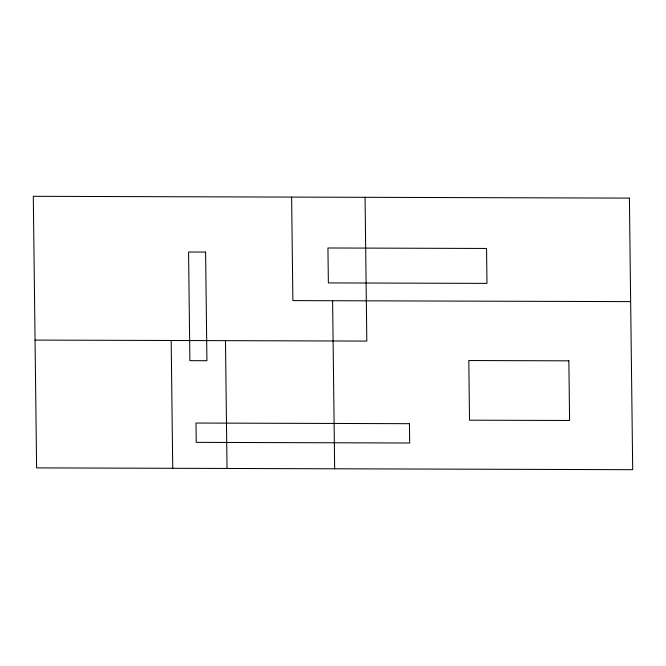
<?xml version="1.0" encoding="UTF-8"?>
<svg xmlns="http://www.w3.org/2000/svg" width="666" height="666" viewBox="0 0 666 666"><rect width="100%" height="100%" fill="white"/><g stroke="black" fill="none" stroke-linecap="round" stroke-linejoin="round"><path stroke-width="1" d="M630.652 301.623L292.874 300.607L291.616 197.094M35.048 340.085L366.816 341.084L365.068 197.311M332.609 300.732L334.657 468.789M225.474 340.659L227.031 468.464M171.179 340.501L172.735 468.298M629.395 198.11L33.3 196.312L36.605 467.89L632.7 469.688L629.395 198.11M486.555 248.46L327.938 247.985L328.363 282.908L486.979 283.383L486.555 248.46M205.603 252.073L188.57 252.023L189.893 360.664L206.926 360.714L205.603 252.073M568.864 360.83L468.797 360.531L469.522 420.188L569.588 420.487L568.864 360.83M409.44 423.684L195.995 423.043L196.229 442.366L409.682 443.007L409.44 423.684"/></g></svg>
